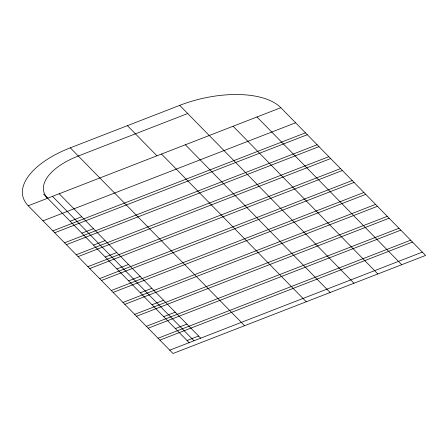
<?xml version="1.0" encoding="UTF-8"?>
<svg xmlns="http://www.w3.org/2000/svg" width="448" height="448" viewBox="0 0 448 448"><rect width="100%" height="100%" fill="white"/><g stroke="black" fill="none" stroke-linecap="round" stroke-linejoin="round"><path stroke-width="0.67" d="M70.308 147.834L179.71 105.364A79.139 37.638 -13.5 0 1 280.84 107.705L425.6 255.438L172.995 353.494L28.241 205.766A79.139 37.638 -13.5 0 1 70.308 147.834L244.597 325.702M187.712 113.529L78.305 155.999A57.702 27.446 -13.5 0 0 47.634 198.24M28.241 205.766L280.846 107.71M43.008 220.836L295.607 122.78M70.162 221.234L81.726 216.748M52.847 230.882L305.452 132.826M54.695 232.764L307.3 134.708M81.855 233.167L93.414 228.676M64.54 242.81L317.145 144.754M66.388 244.698L318.987 146.636M93.542 245.095L105.106 240.61M76.227 254.744L328.832 156.682M78.075 256.626L330.68 158.564M105.235 257.023L116.794 252.538M87.92 266.672L340.525 168.61M89.762 268.554L342.367 170.498M116.922 268.951L128.486 264.466M99.607 278.6L352.212 180.544M101.455 280.482L354.06 182.426M128.615 280.885L140.174 276.394M111.3 290.528L363.899 192.472M113.142 292.415L365.747 194.354M140.302 292.813L151.866 288.327M122.987 302.462L375.592 204.4M124.835 304.343L377.44 206.287M151.995 304.741L163.554 300.255M134.68 314.39L387.279 216.334M136.522 316.271L389.127 218.215M163.682 316.674L175.241 312.183M146.367 326.318L398.972 228.262M148.215 328.205L400.814 230.143M175.375 328.602L186.934 324.117M158.06 338.251L410.659 240.19M159.902 340.133L412.507 242.077M187.062 340.53L198.621 336.045M169.747 350.179L422.352 252.123M256.973 116.967L401.733 264.701M233.106 126.235L377.866 273.969M179.71 105.364L353.998 283.231M185.371 144.766L330.131 292.494M161.51 154.028L306.27 301.762M127.411 125.67L156.94 155.803M59.192 193.749L200.698 338.162M52.478 196.358L193.99 340.771M43.557 194.079L189.14 342.653"/></g></svg>
